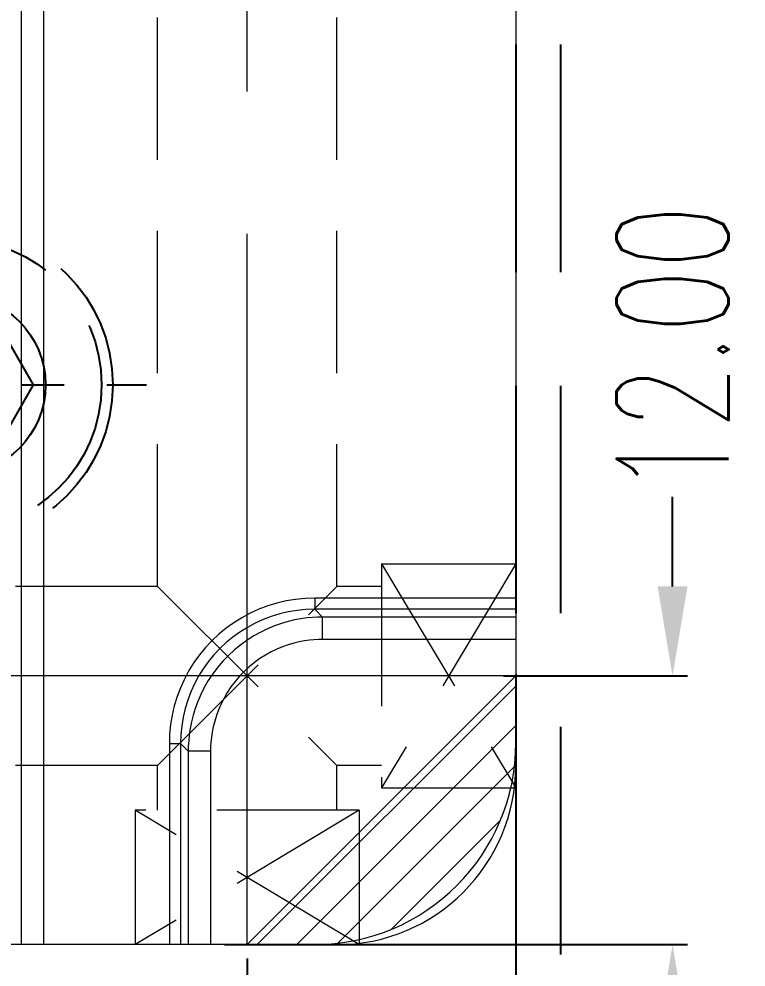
# Model space of a CAD drawing. Header units: inches. Extents: x 160917 to 162189, y -51061 to -50161.
# Drawn here: x 161614.24 to 161646.71, y -50558.21 to -50515.87 of the extents above; entities that cross this region are included whole.
import ezdxf

# ---------------------------------------------------------------- set-up
doc = ezdxf.new("R2010")
doc.units = ezdxf.units.IN
doc.header["$LTSCALE"] = 2
doc.header["$MEASUREMENT"] = 0
doc.header["$PDMODE"] = 3
doc.header["$PDSIZE"] = 0.3125
doc.linetypes.add('CENTER', pattern=[50.8, 31.75, -6.35, 6.35, -6.35])
doc.linetypes.add('HIDDEN', pattern=[9.525, 6.35, -3.175])
doc.layers.get('0').update_dxf_attribs({"linetype": 'CONTINUOUS'})
doc.layers.get('Defpoints').update_dxf_attribs({"linetype": 'CONTINUOUS'})
for name, color, linetype, lineweight in [('dim', 3, 'CONTINUOUS', 15), ('PRODUCT', 1, 'CONTINUOUS', 15), ('WR', 122, 'HIDDEN', 18), ('枕位', 75, 'CONTINUOUS', 15)]:
    doc.layers.add(name, color=color, linetype=linetype, lineweight=lineweight)
doc.layers.add('Layer3', color=3, linetype='CONTINUOUS')
doc.layers.add('SCREW', color=52, linetype='HIDDEN')
doc.styles.add('ROMANC', font='romanc', dxfattribs={"width": 0.6, "height": 1})
doc.styles.get("Standard").update_dxf_attribs({"font": 'txt.shx', "width": 0.67})
doc.dimstyles.new('2.00', dxfattribs={"dimtxt": 5, "dimasz": 4, "dimexe": 0.666, "dimexo": 0.626, "dimgap": 1, "dimtad": 0, "dimzin": 0, "dimdsep": 46, "dimtxsty": 'Standard', "dimcen": 0.09, "dimclrd": 3, "dimclre": 3, "dimclrt": 7, "dimazin": 0, "dimtfac": 1, "dimtofl": 0, "dimtmove": 0, "dimatfit": 0, "dimfxl": 0, "dimtolj": 1, "dimtzin": 0, "dimarcsym": 0})

# ---------------------------------------------------------------- blocks, each defined once
blk = doc.blocks.new('*D35639')
at = {"layer": 'Defpoints', "color": 0}
for p in [(161456.428, -50548.211), (161636.428, -50548.211), (161636.428, -50619.687)]:
    blk.add_point(p, dxfattribs=at)
at = {"layer": 'dim', "color": 3, "linetype": 'ByBlock', "lineweight": -2}
for p, q in [((161456.428, -50548.837), (161456.428, -50620.353)), ((161636.428, -50548.837), (161636.428, -50620.353)), ((161460.428, -50619.687), (161538.449, -50619.687)), ((161632.428, -50619.687), (161554.407, -50619.687))]:
    blk.add_line(p, q, dxfattribs=at)
at = {"layer": 'dim', "color": 3, "linetype": 'ByBlock'}
for points in [[(161460.428, -50619.021), (161460.428, -50620.354), (161456.428, -50619.687)], [(161632.428, -50620.354), (161632.428, -50619.021), (161636.428, -50619.687)]]:
    blk.add_solid(points, dxfattribs=at)
at = {"layer": 'dim', "color": 7, "linetype": 'ByBlock', "insert": (161546.428, -50619.687), "char_height": 5, "attachment_point": 5}
blk.add_mtext('\\A1;180.00', dxfattribs=at)
blk = doc.blocks.new('20160723.115749')
at = {"layer": 'SCREW', "linetype": 'CENTER', "ltscale": 0.15}
for p, q in [((0, -8.5), (0, 8.5)), ((-8.5, 0), (8.5, 0))]:
    blk.add_line(p, q, dxfattribs=at)
at = {"layer": 'SCREW', "ltscale": 0.5}
blk.add_lwpolyline([(-1.732, 3), (-3.464, 0), (-1.732, -3), (1.732, -3), (3.464, 0), (1.732, 3)], close=True, dxfattribs=at)
for radius in [7, 6.5, 4]:
    blk.add_circle((0, 0), radius, dxfattribs=at)
at = {"layer": 'Layer3', "style": 'ROMANC', "width": 0.8}
blk.add_text('M8', height=4.1865, dxfattribs=at).set_placement((-3.976, -1.858))
blk = doc.blocks.new('*D37217')
at = {"layer": 'Defpoints', "color": 0}
for p in [(161635.252, -50545.211), (161643.428, -50545.211), (161622.796, -50557.211)]:
    blk.add_point(p, dxfattribs=at)
at = {"layer": 'dim', "color": 3, "linetype": 'ByBlock', "lineweight": -2}
for p, q in [((161643.428, -50541.211), (161643.428, -50537.211)), ((161635.878, -50545.211), (161644.094, -50545.211)), ((161623.422, -50557.211), (161644.094, -50557.211)), ((161643.428, -50561.211), (161643.428, -50565.211))]:
    blk.add_line(p, q, dxfattribs=at)
at = {"layer": 'dim', "color": 3, "linetype": 'ByBlock'}
for points in [[(161642.762, -50541.211), (161644.095, -50541.211), (161643.428, -50545.211)], [(161644.095, -50561.211), (161642.762, -50561.211), (161643.428, -50557.211)]]:
    blk.add_solid(points, dxfattribs=at)
at = {"layer": 'dim', "color": 7, "linetype": 'ByBlock', "insert": (161643.428, -50530.628), "char_height": 5, "attachment_point": 5, "rotation": 90}
blk.add_mtext('\\A1;12.00', dxfattribs=at)
blk = doc.blocks.new('*D37218')
at = {"layer": 'Defpoints', "color": 0}
for p in [(161636.428, -50544.527), (161624.428, -50557.211), (161624.428, -50561.394)]:
    blk.add_point(p, dxfattribs=at)
at = {"layer": 'dim', "color": 3, "linetype": 'ByBlock', "lineweight": -2}
for p, q in [((161636.428, -50545.153), (161636.428, -50562.06)), ((161624.428, -50557.837), (161624.428, -50562.06)), ((161620.428, -50561.394), (161616.428, -50561.394)), ((161640.428, -50561.394), (161644.428, -50561.394))]:
    blk.add_line(p, q, dxfattribs=at)
at = {"layer": 'dim', "color": 3, "linetype": 'ByBlock'}
for points in [[(161620.428, -50562.061), (161620.428, -50560.728), (161624.428, -50561.394)], [(161640.428, -50560.728), (161640.428, -50562.061), (161636.428, -50561.394)]]:
    blk.add_solid(points, dxfattribs=at)
at = {"layer": 'dim', "color": 7, "linetype": 'ByBlock', "insert": (161609.845, -50561.394), "char_height": 5, "attachment_point": 5}
blk.add_mtext('\\A1;12.00', dxfattribs=at)
blk = doc.blocks.new('*D37219')
at = {"layer": 'Defpoints', "color": 0}
for p in [(161636.428, -50546.83), (161546.428, -50558.074), (161546.428, -50569.179)]:
    blk.add_point(p, dxfattribs=at)
at = {"layer": 'dim', "color": 3, "linetype": 'ByBlock', "lineweight": -2}
for p, q in [((161636.428, -50547.456), (161636.428, -50569.845)), ((161546.428, -50558.7), (161546.428, -50569.845)), ((161550.428, -50569.179), (161587.072, -50569.179)), ((161632.428, -50569.179), (161600.797, -50569.179))]:
    blk.add_line(p, q, dxfattribs=at)
at = {"layer": 'dim', "color": 3, "linetype": 'ByBlock'}
for points in [[(161550.428, -50568.512), (161550.428, -50569.846), (161546.428, -50569.179)], [(161632.428, -50569.846), (161632.428, -50568.512), (161636.428, -50569.179)]]:
    blk.add_solid(points, dxfattribs=at)
at = {"layer": 'dim', "color": 7, "linetype": 'ByBlock', "insert": (161593.935, -50569.179), "char_height": 5, "attachment_point": 5}
blk.add_mtext('\\A1;90.00', dxfattribs=at)

msp = doc.modelspace()

# ---------------------------------------------------------------- hatches: boundary and pattern name
at = {"layer": 'PRODUCT', "linetype": 'ByBlock'}
h = msp.add_hatch(dxfattribs=at)
h.set_pattern_fill('ANSI31', color=256, scale=10, style=0)
h.set_pattern_definition([(45, (98717.6968, -46923.8786), (-0.883883476, 0.883883476), [])])
h.paths.add_polyline_path([(161636.428, -50548.211, -0.414214), (161627.428, -50557.211), (161624.428, -50557.211), (161636.428, -50545.211)])

# ---------------------------------------------------------------- linework, layer by layer
at = {"color": 8, "linetype": 'HIDDEN', "ltscale": 0.8}
for p, q in [((161636.428, -50212.211), (161636.428, -50612.211)), ((161638.428, -50212.211), (161638.428, -50612.211))]:
    msp.add_line(p, q, dxfattribs=at)
at = {"layer": 'PRODUCT', "linetype": 'ByBlock'}
for p, q in [((161636.428, -50275.211), (161636.428, -50549.211)), ((161636.428, -50541.737), (161627.445, -50541.737)), ((161627.445, -50541.737), (161627.445, -50542.236)), ((161636.428, -50542.236), (161627.445, -50542.236)), ((161627.445, -50542.236), (161627.79, -50542.581)), ((161636.428, -50542.581), (161627.79, -50542.581)), ((161627.79, -50543.579), (161627.79, -50542.581)), ((161636.428, -50543.579), (161627.608, -50543.58)), ((161624.428, -50557.211), (161636.428, -50545.211)), ((161620.954, -50548.228), (161621.453, -50548.228)), ((161620.954, -50548.228), (161620.954, -50557.211)), ((161621.453, -50548.228), (161621.798, -50548.573)), ((161621.453, -50548.228), (161621.453, -50557.211)), ((161622.796, -50548.573), (161621.798, -50548.573)), ((161621.798, -50548.573), (161621.798, -50557.211)), ((161622.796, -50548.573), (161622.796, -50557.211)), ((161628.428, -50557.211), (161464.428, -50557.211))]:
    msp.add_line(p, q, dxfattribs=at)
for points in [[(161627.445, -50541.737), (161627.015, -50541.751), (161626.591, -50541.793), (161626.173, -50541.862), (161625.758, -50541.96), (161625.348, -50542.084), (161624.95, -50542.234), (161624.564, -50542.41), (161624.189, -50542.611), (161623.831, -50542.834), (161623.488, -50543.081), (161623.16, -50543.35), (161622.853, -50543.638), (161622.565, -50543.946), (161622.296, -50544.273), (161622.05, -50544.616), (161621.827, -50544.975), (161621.626, -50545.349), (161621.451, -50545.735), (161621.301, -50546.133), (161621.176, -50546.542), (161621.079, -50546.956), (161621.01, -50547.375), (161620.968, -50547.798), (161620.954, -50548.228)], [(161627.445, -50542.236), (161627.049, -50542.249), (161626.656, -50542.288), (161626.267, -50542.352), (161625.883, -50542.442), (161625.507, -50542.557), (161625.14, -50542.696), (161624.783, -50542.858), (161624.439, -50543.043), (161624.107, -50543.249), (161623.791, -50543.477), (161623.49, -50543.724), (161623.206, -50543.99), (161622.94, -50544.274), (161622.693, -50544.575), (161622.465, -50544.892), (161622.259, -50545.223), (161622.074, -50545.567), (161621.912, -50545.924), (161621.774, -50546.291), (161621.659, -50546.667), (161621.569, -50547.05), (161621.505, -50547.439), (161621.466, -50547.832), (161621.453, -50548.228)], [(161627.79, -50542.581), (161627.573, -50542.585), (161627.34, -50542.598), (161627.091, -50542.622), (161626.825, -50542.659), (161626.545, -50542.712), (161626.256, -50542.781), (161625.957, -50542.868), (161625.652, -50542.975), (161625.345, -50543.102), (161625.038, -50543.25), (161624.733, -50543.419), (161624.434, -50543.609), (161624.143, -50543.818), (161623.862, -50544.048), (161623.595, -50544.294), (161623.343, -50544.556), (161623.107, -50544.834), (161622.891, -50545.123), (161622.694, -50545.421), (161622.516, -50545.728), (161622.361, -50546.038), (161622.226, -50546.349), (161622.112, -50546.66), (161622.018, -50546.966), (161621.943, -50547.264), (161621.885, -50547.555), (161621.844, -50547.832), (161621.817, -50548.094), (161621.802, -50548.341), (161621.798, -50548.573)], [(161627.608, -50543.58), (161627.414, -50543.591), (161627.207, -50543.613), (161626.986, -50543.645), (161626.752, -50543.688), (161626.511, -50543.746), (161626.263, -50543.819), (161626.008, -50543.908), (161625.752, -50544.013), (161625.497, -50544.137), (161625.242, -50544.278), (161624.993, -50544.435), (161624.751, -50544.61), (161624.516, -50544.801), (161624.294, -50545.006), (161624.084, -50545.224), (161623.887, -50545.457), (161623.707, -50545.697), (161623.543, -50545.945), (161623.395, -50546.201), (161623.265, -50546.459), (161623.153, -50546.718), (161623.058, -50546.978), (161622.979, -50547.232), (161622.917, -50547.481), (161622.87, -50547.724), (161622.835, -50547.955), (161622.81, -50548.173), (161622.797, -50548.378), (161622.796, -50548.573)]]:
    msp.add_lwpolyline(points, dxfattribs=at)
for centre, radius in [((161627.428, -50548.211), 9), ((161628.428, -50549.211), 8)]:
    msp.add_arc(centre, radius, 270, 0, dxfattribs=at)
at = {"layer": 'WR', "linetype": 'HIDDEN', "ltscale": 0.5}
for p, q in [((161620.428, -50541.211), (161620.428, -50432.211)), ((161628.428, -50541.211), (161628.428, -50432.211)), ((161636.428, -50540.211), (161630.428, -50550.211)), ((161630.428, -50540.211), (161636.428, -50550.211)), ((161630.428, -50540.211), (161636.428, -50540.211)), ((161630.428, -50540.211), (161630.428, -50550.211)), ((161636.428, -50540.211), (161636.428, -50550.211)), ((161620.428, -50541.211), (161553.428, -50541.211)), ((161620.428, -50541.211), (161628.428, -50549.211)), ((161620.428, -50549.211), (161628.428, -50541.211)), ((161630.428, -50541.211), (161628.428, -50541.211)), ((161620.428, -50549.211), (161553.428, -50549.211)), ((161620.428, -50551.211), (161620.428, -50549.211)), ((161628.428, -50551.211), (161628.428, -50549.211)), ((161630.428, -50549.211), (161628.428, -50549.211)), ((161630.428, -50550.211), (161636.428, -50550.211)), ((161629.428, -50557.211), (161619.428, -50551.211)), ((161629.428, -50551.211), (161619.428, -50557.211)), ((161619.428, -50551.211), (161619.428, -50557.211)), ((161629.428, -50551.211), (161619.428, -50551.211)), ((161629.428, -50551.211), (161629.428, -50557.211)), ((161629.428, -50557.211), (161619.428, -50557.211))]:
    msp.add_line(p, q, dxfattribs=at)
at = {"layer": 'WR', "linetype": 'CENTER', "ltscale": 0.5}
for p, q in [((161624.428, -50557.211), (161624.428, -50432.211)), ((161636.428, -50545.211), (161552.428, -50545.211))]:
    msp.add_line(p, q, dxfattribs=at)
at = {"layer": '枕位', "linetype": 'ByBlock', "ltscale": 0.3}
msp.add_line((161615.345, -50557.211), (161615.343, -50496.852), dxfattribs=at)
msp.add_lwpolyline([(161614.348, -50557.211), (161614.349, -50496.863)], dxfattribs=at)

# ---------------------------------------------------------------- block references
at = {"layer": 'SCREW', "linetype": 'ByBlock'}
msp.add_blockref('20160723.115749', (161611.428, -50532.211), dxfattribs=at)

# ---------------------------------------------------------------- dimensions: what is measured, and where the dimension line sits
at = {"layer": 'dim', "linetype": 'ByBlock'}
dim = msp.add_linear_dim(base=(161643.428, -50545.211), p1=(161622.796, -50557.211), p2=(161635.252, -50545.211), angle=90, dimstyle='2.00', dxfattribs=at)
dim.commit()
dim.dimension.update_dxf_attribs({"geometry": '*D37217', "text_midpoint": (161643.428, -50530.628)})
for base, p1, p2, picture, middle in [((161624.428, -50561.394), (161636.428, -50544.527), (161624.428, -50557.211), '*D37218', (161609.845, -50561.394)), ((161636.428, -50619.687), (161456.428, -50548.211), (161636.428, -50548.211), '*D35639', (161546.428, -50619.687))]:
    dim = msp.add_linear_dim(base=base, p1=p1, p2=p2, dimstyle='2.00', dxfattribs=at)
    dim.commit()
    dim.dimension.update_dxf_attribs({"geometry": picture, "text_midpoint": middle})
dim = msp.add_linear_dim(base=(161546.428, -50569.179), p1=(161636.428, -50546.83), p2=(161546.428, -50558.074), dimstyle='2.00', dxfattribs=at)
dim.commit()
dim.dimension.update_dxf_attribs({"geometry": '*D37219', "text_midpoint": (161593.935, -50569.179), "dimtype": 160})

doc.saveas('drawing.dxf')
